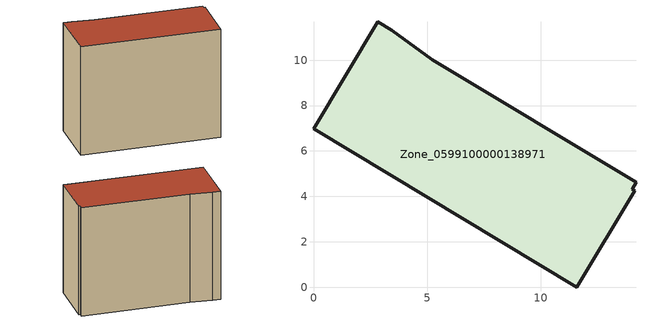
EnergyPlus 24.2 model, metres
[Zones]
Zone_0599100000138971
 floor ground (C_G): 11.59,0 0,6.97 2.82,11.69 3.45,11.31 5.23,10.02 14.2,4.62 14.03,4.32 14.14,4.25 z0
 wall outside (C_F): 0,6.97 11.59,0 14.14,4.25 14.03,4.32 14.2,4.62 5.23,10.02 3.45,11.31 2.82,11.69 0,6.97 z0:11.07
 roof outside (C_R): 11.59,0 14.14,4.25 14.03,4.32 14.2,4.62 5.23,10.02 3.45,11.31 2.82,11.69 0,6.97 z11.07
[BUILDING]
Pand.0599100000138971: North Axis=0; Terrain=City; Loads Convergence Tolerance Value=0.04; Temperature Convergence Tolerance Value=0.4; Solar Distribution=FullExterior; Maximum Number of Warmup Days=25; Minimum Number of Warmup Days=1
[Site:Location]
Rotterdam.The.Hague.AP_ZH_NLD Design_Conditions: Latitude=51.96; Longitude=4.45; Time Zone=1; Elevation=-4.5
[SITE:GROUNDTEMPERATURE:BUILDINGSURFACE]
18, 18, 18, 18, 18, 18, 18, 18, 18, 18, 18, 18
[MATERIAL] Thermal Absorptance=0.9; Solar Absorptance=0.7; Visible Absorptance=0.7
Name | Roughness | Thickness | Conductivity | Density | Specific Heat
G.TI.1946 | MediumSmooth | 0.15 | 1 | 540 | 1210
F.TI.1946 | Rough | 0.3 | 0.857143 | 1920 | 840
R.TI.1946 | MediumRough | 0.2 | 0.1 | 1500 | 1000
[CONSTRUCTION]
C_G: G.TI.1946
C_F: F.TI.1946
C_R: R.TI.1946
[ZONE]
Zone_0599100000138971: Type=1; Multiplier=1; Ceiling Height=Autocalculate; Volume=Autocalculate; Floor Area=autocalculate; Part of Total Floor Area=Yes
[ZONEINFILTRATION:DESIGNFLOWRATE]
Infil_Zone_0599100000138971: Zone or ZoneList or Space or SpaceList=Zone_0599100000138971; Schedule=AlwaysOn; Design Flow Rate Calculation Method=Flow/Area; Flow Rate per Floor Area=0.003; Constant Term Coefficient=1; Temperature Term Coefficient=0; Velocity Term Coefficient=0; Velocity Squared Term Coefficient=0
[HVACTEMPLATE:ZONE:IDEALLOADSAIRSYSTEM]
Zone_0599100000138971: Maximum Heating Supply Air Temperature=50; Minimum Cooling Supply Air Temperature=13; Maximum Heating Supply Air Humidity Ratio=0.0156; Minimum Cooling Supply Air Humidity Ratio=0.0077; Heating Limit=NoLimit; Cooling Limit=NoLimit; Dehumidification Control Type=ConstantSensibleHeatRatio; Cooling Sensible Heat Ratio=0.7; Dehumidification Setpoint=60; Humidification Control Type=None; Humidification Setpoint=30; Outdoor Air Method=None; Outdoor Air Flow Rate per Person=0.00944; Outdoor Air Flow Rate per Zone Floor Area=0; Outdoor Air Flow Rate per Zone=0; Demand Controlled Ventilation Type=None; Outdoor Air Economizer Type=NoEconomizer; Heat Recovery Type=None; Sensible Heat Recovery Effectiveness=0.7; Latent Heat Recovery Effectiveness=0.65
[ZONECONTROL:THERMOSTAT]
ThermostatControl_Zone_0599100000138971: Zone or ZoneList=Zone_0599100000138971; Control Type Schedule=DualSetpointControlType; Control 1=Thermostat_Zone_0599100000138971; Temperature Difference Between Cutout And Setpoint=0
[THERMOSTATSETPOINT:DUALSETPOINT]
Thermostat_Zone_0599100000138971: Heating Setpoint Temperature Schedule=HeatingSetpoint_Zone_0599100000138971; Cooling Setpoint Temperature Schedule=CoolingSetpoint_Zone_0599100000138971
[SCHEDULE:COMPACT]
HeatingSetpoint_Zone_0599100000138971: Through: 12/31, For: AllDays, Until: 24:00, 21
CoolingSetpoint_Zone_0599100000138971: Through: 12/31, For: AllDays, Until: 24:00, 24
DualSetpointControlType: Through: 12/31, For: AllDays, Until: 24:00, 4
AlwaysOn: Through: 12/31, For: AllDays, Until: 24:00, 1
